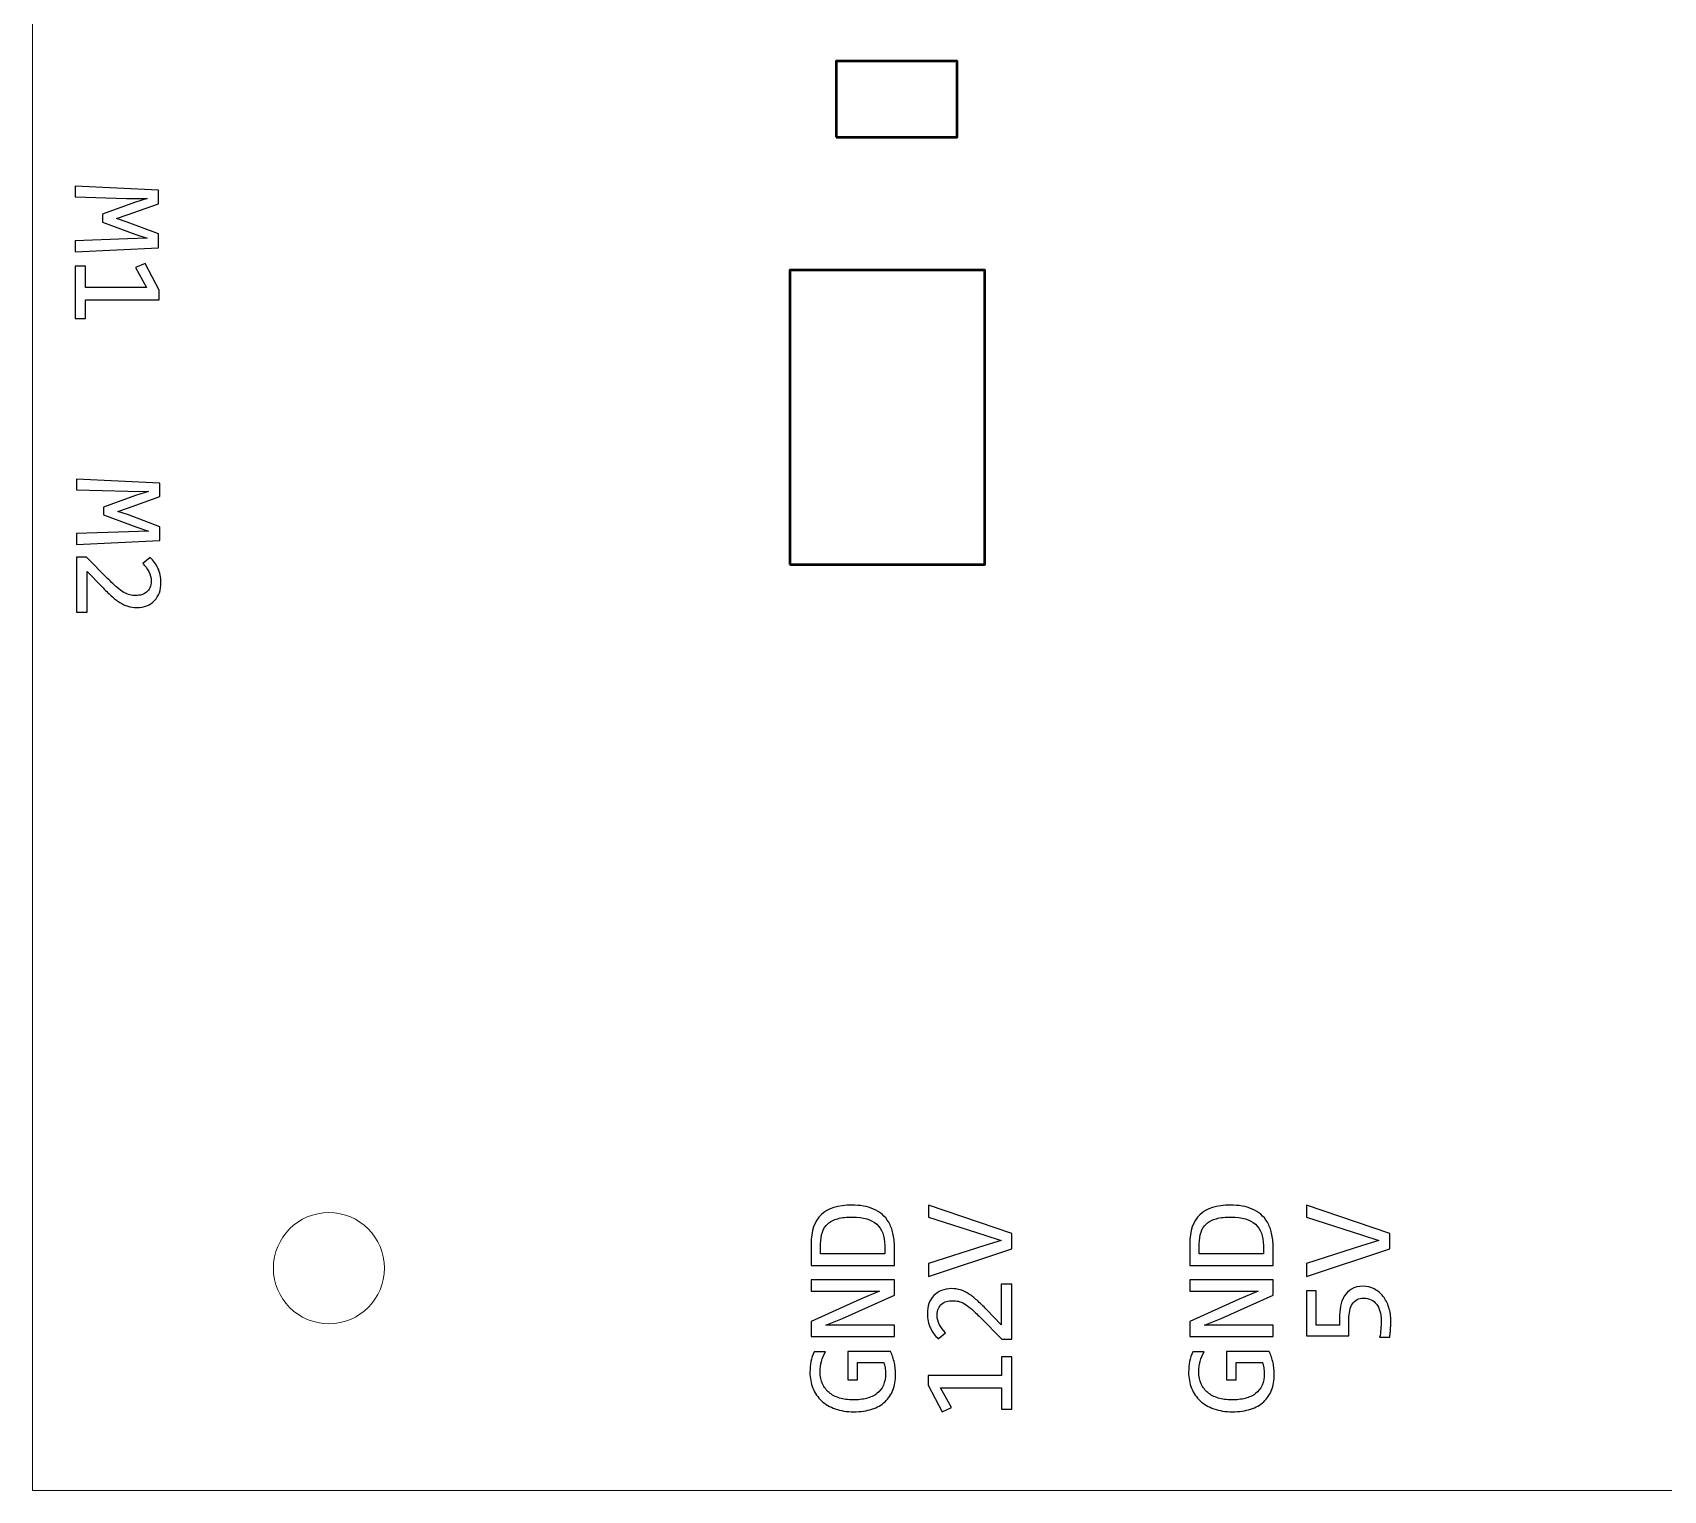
# Model space of a CAD drawing. Header units: millimetres. Extents: x -183.4 to -95.3, y 23.3 to 100.3.
# Drawn here: x -183.41 to -139.37, y 23.3 to 62.66 of the extents above; entities that cross this region are included whole.
import ezdxf

# ---------------------------------------------------------------- set-up
doc = ezdxf.new("R2010")
doc.units = ezdxf.units.MM
doc.header["$MEASUREMENT"] = 0
doc.layers.add('layer 1', color=7, linetype='Continuous')

msp = doc.modelspace()

# ---------------------------------------------------------------- linework, layer by layer
at = {"layer": 'layer 1', "color": 177, "lineweight": 9}
msp.add_lwpolyline([(-183.408, 23.2984), (-95.339, 23.2984), (-95.339, 100.2984), (-183.408, 100.2984), (-183.408, 23.2984)], close=True, dxfattribs=at)
at = {"layer": 'layer 1', "color": 250, "lineweight": 50}
for points in [[(-161.7138, 59.8334), (-158.4404, 59.8334), (-158.4404, 61.8892), (-161.7138, 61.8892), (-161.7138, 59.8334)], [(-162.9656, 48.2984), (-157.6922, 48.2984), (-157.6922, 56.2424), (-162.9656, 56.2424), (-162.9656, 48.2984)]]:
    msp.add_lwpolyline(points, close=True, dxfattribs=at)
at = {"layer": 'layer 1', "color": 250}
for points, knots in [([(-182.2557, 56.7418), (-182.2557, 56.7418), (-182.2557, 57.0417), (-182.2557, 57.0417), (-182.2557, 57.0417), (-182.2557, 57.0417), (-180.8487, 57.0875), (-180.8487, 57.0875), (-180.8487, 57.0875), (-180.8487, 57.0875), (-180.3131, 57.1069), (-180.3131, 57.1069), (-180.3131, 57.1069), (-180.3131, 57.1069), (-180.6253, 57.2116), (-180.6253, 57.2116), (-180.6253, 57.2116), (-180.6253, 57.2116), (-181.5219, 57.5432), (-181.5219, 57.5432), (-181.5219, 57.5432), (-181.5219, 57.5432), (-181.5219, 57.7549), (-181.5219, 57.7549), (-181.5219, 57.7549), (-181.5219, 57.7549), (-180.6594, 58.0712), (-180.6594, 58.0712), (-180.6594, 58.0712), (-180.6594, 58.0712), (-180.3131, 58.1758), (-180.3131, 58.1758), (-180.3131, 58.1758), (-180.3131, 58.1758), (-180.8728, 58.1829), (-180.8728, 58.1829), (-180.8728, 58.1829), (-180.8728, 58.1829), (-182.2557, 58.2235), (-182.2557, 58.2235), (-182.2557, 58.2235), (-182.2557, 58.2235), (-182.2557, 58.5127), (-182.2557, 58.5127), (-182.2557, 58.5127), (-182.2557, 58.5127), (-180.005, 58.4016), (-180.005, 58.4016), (-180.005, 58.4016), (-180.005, 58.4016), (-180.005, 58.0383), (-180.005, 58.0383), (-180.005, 58.0383), (-180.005, 58.0383), (-180.854, 57.7355), (-180.854, 57.7355), (-180.854, 57.7355), (-180.854, 57.7355), (-181.1404, 57.6379), (-181.1404, 57.6379), (-181.1404, 57.6379), (-181.1404, 57.6379), (-180.854, 57.5432), (-180.854, 57.5432), (-180.854, 57.5432), (-180.854, 57.5432), (-180.005, 57.2257), (-180.005, 57.2257), (-180.005, 57.2257), (-180.005, 57.2257), (-180.005, 56.8518), (-180.005, 56.8518), (-180.005, 56.8518), (-180.005, 56.8518), (-182.2557, 56.7418), (-182.2557, 56.7418)], [0, 0, 0, 0, 0.05, 0.05, 0.05, 0.05, 0.1, 0.1, 0.1, 0.1, 0.15, 0.15, 0.15, 0.15, 0.2, 0.2, 0.2, 0.2, 0.25, 0.25, 0.25, 0.25, 0.3, 0.3, 0.3, 0.3, 0.35, 0.35, 0.35, 0.35, 0.4, 0.4, 0.4, 0.4, 0.45, 0.45, 0.45, 0.45, 0.5, 0.5, 0.5, 0.5, 0.55, 0.55, 0.55, 0.55, 0.6, 0.6, 0.6, 0.6, 0.65, 0.65, 0.65, 0.65, 0.7, 0.7, 0.7, 0.7, 0.75, 0.75, 0.75, 0.75, 0.8, 0.8, 0.8, 0.8, 0.85, 0.85, 0.85, 0.85, 0.9, 0.9, 0.9, 0.9, 1, 1, 1, 1]), ([(-182.2557, 54.9398), (-182.2557, 54.9398), (-182.2557, 56.3544), (-182.2557, 56.3544), (-182.2557, 56.3544), (-182.2557, 56.3544), (-181.977, 56.3544), (-181.977, 56.3544), (-181.977, 56.3544), (-181.977, 56.3544), (-181.977, 55.7759), (-181.977, 55.7759), (-181.977, 55.7759), (-181.977, 55.7759), (-180.3331, 55.7759), (-180.3331, 55.7759), (-180.3331, 55.7759), (-180.3331, 55.7759), (-180.6259, 56.315), (-180.6259, 56.315), (-180.6259, 56.315), (-180.6259, 56.315), (-180.3719, 56.425), (-180.3719, 56.425), (-180.3719, 56.425), (-180.3719, 56.425), (-179.9944, 55.7088), (-179.9944, 55.7088), (-179.9944, 55.7088), (-179.9944, 55.7088), (-179.9944, 55.4443), (-179.9944, 55.4443), (-179.9944, 55.4443), (-179.9944, 55.4443), (-181.977, 55.4443), (-181.977, 55.4443), (-181.977, 55.4443), (-181.977, 55.4443), (-181.977, 54.9398), (-181.977, 54.9398), (-181.977, 54.9398), (-181.977, 54.9398), (-182.2557, 54.9398), (-182.2557, 54.9398)], [0, 0, 0, 0, 0.0833333, 0.0833333, 0.0833333, 0.0833333, 0.1666667, 0.1666667, 0.1666667, 0.1666667, 0.25, 0.25, 0.25, 0.25, 0.3333333, 0.3333333, 0.3333333, 0.3333333, 0.4166667, 0.4166667, 0.4166667, 0.4166667, 0.5, 0.5, 0.5, 0.5, 0.5833333, 0.5833333, 0.5833333, 0.5833333, 0.6666667, 0.6666667, 0.6666667, 0.6666667, 0.75, 0.75, 0.75, 0.75, 0.8333333, 0.8333333, 0.8333333, 0.8333333, 1, 1, 1, 1]), ([(-182.224, 48.8349), (-182.224, 48.8349), (-182.224, 49.1348), (-182.224, 49.1348), (-182.224, 49.1348), (-182.224, 49.1348), (-180.817, 49.1806), (-180.817, 49.1806), (-180.817, 49.1806), (-180.817, 49.1806), (-180.2814, 49.2), (-180.2814, 49.2), (-180.2814, 49.2), (-180.2814, 49.2), (-180.5936, 49.3047), (-180.5936, 49.3047), (-180.5936, 49.3047), (-180.5936, 49.3047), (-181.4902, 49.6363), (-181.4902, 49.6363), (-181.4902, 49.6363), (-181.4902, 49.6363), (-181.4902, 49.848), (-181.4902, 49.848), (-181.4902, 49.848), (-181.4902, 49.848), (-180.6277, 50.1643), (-180.6277, 50.1643), (-180.6277, 50.1643), (-180.6277, 50.1643), (-180.2814, 50.2689), (-180.2814, 50.2689), (-180.2814, 50.2689), (-180.2814, 50.2689), (-180.8411, 50.276), (-180.8411, 50.276), (-180.8411, 50.276), (-180.8411, 50.276), (-182.224, 50.3166), (-182.224, 50.3166), (-182.224, 50.3166), (-182.224, 50.3166), (-182.224, 50.6058), (-182.224, 50.6058), (-182.224, 50.6058), (-182.224, 50.6058), (-179.9733, 50.4947), (-179.9733, 50.4947), (-179.9733, 50.4947), (-179.9733, 50.4947), (-179.9733, 50.1314), (-179.9733, 50.1314), (-179.9733, 50.1314), (-179.9733, 50.1314), (-180.8223, 49.8286), (-180.8223, 49.8286), (-180.8223, 49.8286), (-180.8223, 49.8286), (-181.1087, 49.731), (-181.1087, 49.731), (-181.1087, 49.731), (-181.1087, 49.731), (-180.8223, 49.6363), (-180.8223, 49.6363), (-180.8223, 49.6363), (-180.8223, 49.6363), (-179.9733, 49.3188), (-179.9733, 49.3188), (-179.9733, 49.3188), (-179.9733, 49.3188), (-179.9733, 48.9449), (-179.9733, 48.9449), (-179.9733, 48.9449), (-179.9733, 48.9449), (-182.224, 48.8349), (-182.224, 48.8349)], [0, 0, 0, 0, 0.05, 0.05, 0.05, 0.05, 0.1, 0.1, 0.1, 0.1, 0.15, 0.15, 0.15, 0.15, 0.2, 0.2, 0.2, 0.2, 0.25, 0.25, 0.25, 0.25, 0.3, 0.3, 0.3, 0.3, 0.35, 0.35, 0.35, 0.35, 0.4, 0.4, 0.4, 0.4, 0.45, 0.45, 0.45, 0.45, 0.5, 0.5, 0.5, 0.5, 0.55, 0.55, 0.55, 0.55, 0.6, 0.6, 0.6, 0.6, 0.65, 0.65, 0.65, 0.65, 0.7, 0.7, 0.7, 0.7, 0.75, 0.75, 0.75, 0.75, 0.8, 0.8, 0.8, 0.8, 0.85, 0.85, 0.85, 0.85, 0.9, 0.9, 0.9, 0.9, 1, 1, 1, 1]), ([(-182.224, 47.0153), (-182.224, 47.0153), (-182.224, 48.4969), (-182.224, 48.4969), (-182.224, 48.4969), (-182.224, 48.4969), (-181.9553, 48.4969), (-181.9553, 48.4969), (-181.9553, 48.4969), (-181.9553, 48.4969), (-181.3768, 47.9154), (-181.3768, 47.9154), (-181.3768, 47.9154), (-181.2821, 47.8202), (-181.201, 47.7432), (-181.1322, 47.6832), (-181.1322, 47.6832), (-181.0628, 47.6238), (-180.9999, 47.5774), (-180.9434, 47.5438), (-180.9434, 47.5438), (-180.8864, 47.5109), (-180.8329, 47.4886), (-180.7823, 47.4768), (-180.7823, 47.4768), (-180.7318, 47.4656), (-180.6771, 47.4598), (-180.6183, 47.4598), (-180.6183, 47.4598), (-180.563, 47.4598), (-180.5107, 47.4674), (-180.4607, 47.4821), (-180.4607, 47.4821), (-180.4108, 47.4974), (-180.3667, 47.5203), (-180.3284, 47.5509), (-180.3284, 47.5509), (-180.2908, 47.5821), (-180.2608, 47.622), (-180.2391, 47.6714), (-180.2391, 47.6714), (-180.2173, 47.7208), (-180.2062, 47.7802), (-180.2062, 47.849), (-180.2062, 47.849), (-180.2062, 47.9442), (-180.2273, 48.0312), (-180.2702, 48.1094), (-180.2702, 48.1094), (-180.3126, 48.1871), (-180.3678, 48.2588), (-180.4355, 48.3246), (-180.4355, 48.3246), (-180.4355, 48.3246), (-180.2373, 48.4899), (-180.2373, 48.4899), (-180.2373, 48.4899), (-180.1479, 48.4046), (-180.0762, 48.307), (-180.0227, 48.1959), (-180.0227, 48.1959), (-179.9686, 48.0853), (-179.9416, 47.956), (-179.9416, 47.809), (-179.9416, 47.809), (-179.9416, 47.7091), (-179.9563, 47.6179), (-179.9863, 47.5362), (-179.9863, 47.5362), (-180.0162, 47.4539), (-180.0592, 47.3827), (-180.1156, 47.3228), (-180.1156, 47.3228), (-180.1721, 47.2634), (-180.2408, 47.2169), (-180.3226, 47.1846), (-180.3226, 47.1846), (-180.4037, 47.1517), (-180.4954, 47.1352), (-180.5977, 47.1352), (-180.5977, 47.1352), (-180.6842, 47.1352), (-180.7641, 47.147), (-180.8376, 47.1699), (-180.8376, 47.1699), (-180.9111, 47.1928), (-180.984, 47.2275), (-181.0569, 47.274), (-181.0569, 47.274), (-181.1298, 47.3204), (-181.2057, 47.3792), (-181.2839, 47.4498), (-181.2839, 47.4498), (-181.3615, 47.5203), (-181.4473, 47.6038), (-181.5402, 47.7002), (-181.5402, 47.7002), (-181.5402, 47.7002), (-181.9383, 48.1089), (-181.9383, 48.1089), (-181.9383, 48.1089), (-181.9383, 48.1089), (-181.9383, 47.0153), (-181.9383, 47.0153), (-181.9383, 47.0153), (-181.9383, 47.0153), (-182.224, 47.0153), (-182.224, 47.0153)], [0, 0, 0, 0, 0.0357143, 0.0357143, 0.0357143, 0.0357143, 0.0714286, 0.0714286, 0.0714286, 0.0714286, 0.1071429, 0.1071429, 0.1071429, 0.1071429, 0.1428571, 0.1428571, 0.1428571, 0.1428571, 0.1785714, 0.1785714, 0.1785714, 0.1785714, 0.2142857, 0.2142857, 0.2142857, 0.2142857, 0.25, 0.25, 0.25, 0.25, 0.2857143, 0.2857143, 0.2857143, 0.2857143, 0.3214286, 0.3214286, 0.3214286, 0.3214286, 0.3571429, 0.3571429, 0.3571429, 0.3571429, 0.3928571, 0.3928571, 0.3928571, 0.3928571, 0.4285714, 0.4285714, 0.4285714, 0.4285714, 0.4642857, 0.4642857, 0.4642857, 0.4642857, 0.5, 0.5, 0.5, 0.5, 0.5357143, 0.5357143, 0.5357143, 0.5357143, 0.5714286, 0.5714286, 0.5714286, 0.5714286, 0.6071429, 0.6071429, 0.6071429, 0.6071429, 0.6428571, 0.6428571, 0.6428571, 0.6428571, 0.6785714, 0.6785714, 0.6785714, 0.6785714, 0.7142857, 0.7142857, 0.7142857, 0.7142857, 0.75, 0.75, 0.75, 0.75, 0.7857143, 0.7857143, 0.7857143, 0.7857143, 0.8214286, 0.8214286, 0.8214286, 0.8214286, 0.8571429, 0.8571429, 0.8571429, 0.8571429, 0.8928571, 0.8928571, 0.8928571, 0.8928571, 0.9285714, 0.9285714, 0.9285714, 0.9285714, 1, 1, 1, 1]), ([(-161.2859, 31.0005), (-161.1783, 31.0005), (-161.0749, 30.9923), (-160.9761, 30.9758), (-160.9761, 30.9758), (-160.8773, 30.9588), (-160.7856, 30.9323), (-160.7009, 30.8953), (-160.7009, 30.8953), (-160.6157, 30.8588), (-160.5386, 30.8112), (-160.4693, 30.7524), (-160.4693, 30.7524), (-160.3999, 30.6936), (-160.3405, 30.6219), (-160.2911, 30.5372), (-160.2911, 30.5372), (-160.2417, 30.452), (-160.2035, 30.3532), (-160.1765, 30.2409), (-160.1765, 30.2409), (-160.1494, 30.128), (-160.1359, 30.0004), (-160.1359, 29.8564), (-160.1359, 29.8564), (-160.1359, 29.8564), (-160.1359, 29.3743), (-160.1359, 29.3743), (-160.1359, 29.3743), (-160.1359, 29.3743), (-162.3866, 29.3743), (-162.3866, 29.3743), (-162.3866, 29.3743), (-162.3866, 29.3743), (-162.3866, 29.9546), (-162.3866, 29.9546), (-162.3866, 29.9546), (-162.3866, 30.3062), (-162.296, 30.5684), (-162.1155, 30.7413), (-162.1155, 30.7413), (-161.9344, 30.9141), (-161.6581, 31.0005), (-161.2859, 31.0005)], [0, 0, 0, 0, 0.0833333, 0.0833333, 0.0833333, 0.0833333, 0.1666667, 0.1666667, 0.1666667, 0.1666667, 0.25, 0.25, 0.25, 0.25, 0.3333333, 0.3333333, 0.3333333, 0.3333333, 0.4166667, 0.4166667, 0.4166667, 0.4166667, 0.5, 0.5, 0.5, 0.5, 0.5833333, 0.5833333, 0.5833333, 0.5833333, 0.6666667, 0.6666667, 0.6666667, 0.6666667, 0.75, 0.75, 0.75, 0.75, 0.8333333, 0.8333333, 0.8333333, 0.8333333, 1, 1, 1, 1]), ([(-159.2167, 31.0005), (-159.2167, 31.0005), (-156.966, 30.2356), (-156.966, 30.2356), (-156.966, 30.2356), (-156.966, 30.2356), (-156.966, 29.8223), (-156.966, 29.8223), (-156.966, 29.8223), (-156.966, 29.8223), (-159.2167, 29.0744), (-159.2167, 29.0744), (-159.2167, 29.0744), (-159.2167, 29.0744), (-159.2167, 29.4207), (-159.2167, 29.4207), (-159.2167, 29.4207), (-159.2167, 29.4207), (-157.6998, 29.9069), (-157.6998, 29.9069), (-157.6998, 29.9069), (-157.6998, 29.9069), (-157.2553, 30.0445), (-157.2553, 30.0445), (-157.2553, 30.0445), (-157.2553, 30.0445), (-157.6998, 30.1856), (-157.6998, 30.1856), (-157.6998, 30.1856), (-157.6998, 30.1856), (-159.2167, 30.673), (-159.2167, 30.673), (-159.2167, 30.673), (-159.2167, 30.673), (-159.2167, 31.0005), (-159.2167, 31.0005)], [0, 0, 0, 0, 0.1, 0.1, 0.1, 0.1, 0.2, 0.2, 0.2, 0.2, 0.3, 0.3, 0.3, 0.3, 0.4, 0.4, 0.4, 0.4, 0.5, 0.5, 0.5, 0.5, 0.6, 0.6, 0.6, 0.6, 0.7, 0.7, 0.7, 0.7, 0.8, 0.8, 0.8, 0.8, 1, 1, 1, 1]), ([(-151.0609, 31.0005), (-150.9533, 31.0005), (-150.8499, 30.9923), (-150.7511, 30.9758), (-150.7511, 30.9758), (-150.6523, 30.9588), (-150.5606, 30.9323), (-150.4759, 30.8953), (-150.4759, 30.8953), (-150.3907, 30.8588), (-150.3136, 30.8112), (-150.2443, 30.7524), (-150.2443, 30.7524), (-150.1749, 30.6936), (-150.1155, 30.6219), (-150.0661, 30.5372), (-150.0661, 30.5372), (-150.0167, 30.452), (-149.9785, 30.3532), (-149.9515, 30.2409), (-149.9515, 30.2409), (-149.9244, 30.128), (-149.9109, 30.0004), (-149.9109, 29.8564), (-149.9109, 29.8564), (-149.9109, 29.8564), (-149.9109, 29.3743), (-149.9109, 29.3743), (-149.9109, 29.3743), (-149.9109, 29.3743), (-152.1616, 29.3743), (-152.1616, 29.3743), (-152.1616, 29.3743), (-152.1616, 29.3743), (-152.1616, 29.9546), (-152.1616, 29.9546), (-152.1616, 29.9546), (-152.1616, 30.3062), (-152.071, 30.5684), (-151.8905, 30.7413), (-151.8905, 30.7413), (-151.7094, 30.9141), (-151.4331, 31.0005), (-151.0609, 31.0005)], [0, 0, 0, 0, 0.0833333, 0.0833333, 0.0833333, 0.0833333, 0.1666667, 0.1666667, 0.1666667, 0.1666667, 0.25, 0.25, 0.25, 0.25, 0.3333333, 0.3333333, 0.3333333, 0.3333333, 0.4166667, 0.4166667, 0.4166667, 0.4166667, 0.5, 0.5, 0.5, 0.5, 0.5833333, 0.5833333, 0.5833333, 0.5833333, 0.6666667, 0.6666667, 0.6666667, 0.6666667, 0.75, 0.75, 0.75, 0.75, 0.8333333, 0.8333333, 0.8333333, 0.8333333, 1, 1, 1, 1]), ([(-149.0144, 31.0005), (-149.0144, 31.0005), (-146.7637, 30.2356), (-146.7637, 30.2356), (-146.7637, 30.2356), (-146.7637, 30.2356), (-146.7637, 29.8223), (-146.7637, 29.8223), (-146.7637, 29.8223), (-146.7637, 29.8223), (-149.0144, 29.0744), (-149.0144, 29.0744), (-149.0144, 29.0744), (-149.0144, 29.0744), (-149.0144, 29.4207), (-149.0144, 29.4207), (-149.0144, 29.4207), (-149.0144, 29.4207), (-147.4975, 29.9069), (-147.4975, 29.9069), (-147.4975, 29.9069), (-147.4975, 29.9069), (-147.053, 30.0445), (-147.053, 30.0445), (-147.053, 30.0445), (-147.053, 30.0445), (-147.4975, 30.1856), (-147.4975, 30.1856), (-147.4975, 30.1856), (-147.4975, 30.1856), (-149.0144, 30.673), (-149.0144, 30.673), (-149.0144, 30.673), (-149.0144, 30.673), (-149.0144, 31.0005), (-149.0144, 31.0005)], [0, 0, 0, 0, 0.1, 0.1, 0.1, 0.1, 0.2, 0.2, 0.2, 0.2, 0.3, 0.3, 0.3, 0.3, 0.4, 0.4, 0.4, 0.4, 0.5, 0.5, 0.5, 0.5, 0.6, 0.6, 0.6, 0.6, 0.7, 0.7, 0.7, 0.7, 0.8, 0.8, 0.8, 0.8, 1, 1, 1, 1]), ([(-161.2642, 30.6795), (-161.4235, 30.6795), (-161.5587, 30.6648), (-161.6687, 30.6348), (-161.6687, 30.6348), (-161.7792, 30.6048), (-161.868, 30.5596), (-161.9362, 30.4984), (-161.9362, 30.4984), (-162.0038, 30.4373), (-162.0532, 30.3608), (-162.0832, 30.2691), (-162.0832, 30.2691), (-162.1138, 30.1774), (-162.1291, 30.0692), (-162.1291, 29.9452), (-162.1291, 29.9452), (-162.1291, 29.9452), (-162.1291, 29.6812), (-162.1291, 29.6812), (-162.1291, 29.6812), (-162.1291, 29.6812), (-160.4005, 29.6812), (-160.4005, 29.6812), (-160.4005, 29.6812), (-160.4005, 29.6812), (-160.4005, 29.9105), (-160.4005, 29.9105), (-160.4005, 29.9105), (-160.4005, 30.4232), (-160.6886, 30.6795), (-161.2642, 30.6795)], [0, 0, 0, 0, 0.1111111, 0.1111111, 0.1111111, 0.1111111, 0.2222222, 0.2222222, 0.2222222, 0.2222222, 0.3333333, 0.3333333, 0.3333333, 0.3333333, 0.4444444, 0.4444444, 0.4444444, 0.4444444, 0.5555556, 0.5555556, 0.5555556, 0.5555556, 0.6666667, 0.6666667, 0.6666667, 0.6666667, 0.7777778, 0.7777778, 0.7777778, 0.7777778, 1, 1, 1, 1]), ([(-151.0392, 30.6795), (-151.1985, 30.6795), (-151.3337, 30.6648), (-151.4437, 30.6348), (-151.4437, 30.6348), (-151.5542, 30.6048), (-151.643, 30.5596), (-151.7112, 30.4984), (-151.7112, 30.4984), (-151.7788, 30.4373), (-151.8282, 30.3608), (-151.8582, 30.2691), (-151.8582, 30.2691), (-151.8888, 30.1774), (-151.9041, 30.0692), (-151.9041, 29.9452), (-151.9041, 29.9452), (-151.9041, 29.9452), (-151.9041, 29.6812), (-151.9041, 29.6812), (-151.9041, 29.6812), (-151.9041, 29.6812), (-150.1755, 29.6812), (-150.1755, 29.6812), (-150.1755, 29.6812), (-150.1755, 29.6812), (-150.1755, 29.9105), (-150.1755, 29.9105), (-150.1755, 29.9105), (-150.1755, 30.4232), (-150.4636, 30.6795), (-151.0392, 30.6795)], [0, 0, 0, 0, 0.1111111, 0.1111111, 0.1111111, 0.1111111, 0.2222222, 0.2222222, 0.2222222, 0.2222222, 0.3333333, 0.3333333, 0.3333333, 0.3333333, 0.4444444, 0.4444444, 0.4444444, 0.4444444, 0.5555556, 0.5555556, 0.5555556, 0.5555556, 0.6666667, 0.6666667, 0.6666667, 0.6666667, 0.7777778, 0.7777778, 0.7777778, 0.7777778, 1, 1, 1, 1]), ([(-160.1359, 28.9833), (-160.1359, 28.9833), (-160.1359, 28.5676), (-160.1359, 28.5676), (-160.1359, 28.5676), (-160.1359, 28.5676), (-161.5399, 27.9403), (-161.5399, 27.9403), (-161.5399, 27.9403), (-161.5399, 27.9403), (-161.9915, 27.7592), (-161.9915, 27.7592), (-161.9915, 27.7592), (-161.9915, 27.7592), (-160.8561, 27.7592), (-160.8561, 27.7592), (-160.8561, 27.7592), (-160.8561, 27.7592), (-160.1359, 27.7592), (-160.1359, 27.7592), (-160.1359, 27.7592), (-160.1359, 27.7592), (-160.1359, 27.4523), (-160.1359, 27.4523), (-160.1359, 27.4523), (-160.1359, 27.4523), (-162.3866, 27.4523), (-162.3866, 27.4523), (-162.3866, 27.4523), (-162.3866, 27.4523), (-162.3866, 27.8627), (-162.3866, 27.8627), (-162.3866, 27.8627), (-162.3866, 27.8627), (-161.0566, 28.4606), (-161.0566, 28.4606), (-161.0566, 28.4606), (-161.0566, 28.4606), (-160.5416, 28.6764), (-160.5416, 28.6764), (-160.5416, 28.6764), (-160.5416, 28.6764), (-161.7475, 28.6764), (-161.7475, 28.6764), (-161.7475, 28.6764), (-161.7475, 28.6764), (-162.3866, 28.6764), (-162.3866, 28.6764), (-162.3866, 28.6764), (-162.3866, 28.6764), (-162.3866, 28.9833), (-162.3866, 28.9833), (-162.3866, 28.9833), (-162.3866, 28.9833), (-160.1359, 28.9833), (-160.1359, 28.9833)], [0, 0, 0, 0, 0.0666667, 0.0666667, 0.0666667, 0.0666667, 0.1333333, 0.1333333, 0.1333333, 0.1333333, 0.2, 0.2, 0.2, 0.2, 0.2666667, 0.2666667, 0.2666667, 0.2666667, 0.3333333, 0.3333333, 0.3333333, 0.3333333, 0.4, 0.4, 0.4, 0.4, 0.4666667, 0.4666667, 0.4666667, 0.4666667, 0.5333333, 0.5333333, 0.5333333, 0.5333333, 0.6, 0.6, 0.6, 0.6, 0.6666667, 0.6666667, 0.6666667, 0.6666667, 0.7333333, 0.7333333, 0.7333333, 0.7333333, 0.8, 0.8, 0.8, 0.8, 0.8666667, 0.8666667, 0.8666667, 0.8666667, 1, 1, 1, 1]), ([(-156.966, 28.8651), (-156.966, 28.8651), (-156.966, 27.3835), (-156.966, 27.3835), (-156.966, 27.3835), (-156.966, 27.3835), (-157.2347, 27.3835), (-157.2347, 27.3835), (-157.2347, 27.3835), (-157.2347, 27.3835), (-157.8132, 27.965), (-157.8132, 27.965), (-157.8132, 27.965), (-157.9079, 28.0602), (-157.989, 28.1372), (-158.0578, 28.1972), (-158.0578, 28.1972), (-158.1272, 28.2566), (-158.1901, 28.303), (-158.2466, 28.3366), (-158.2466, 28.3366), (-158.3036, 28.3695), (-158.3571, 28.3918), (-158.4077, 28.4036), (-158.4077, 28.4036), (-158.4582, 28.4148), (-158.5129, 28.4206), (-158.5717, 28.4206), (-158.5717, 28.4206), (-158.627, 28.4206), (-158.6793, 28.413), (-158.7293, 28.3983), (-158.7293, 28.3983), (-158.7792, 28.383), (-158.8233, 28.3601), (-158.8616, 28.3295), (-158.8616, 28.3295), (-158.8992, 28.2983), (-158.9292, 28.2584), (-158.9509, 28.209), (-158.9509, 28.209), (-158.9727, 28.1596), (-158.9838, 28.1002), (-158.9838, 28.0314), (-158.9838, 28.0314), (-158.9838, 27.9362), (-158.9627, 27.8492), (-158.9198, 27.771), (-158.9198, 27.771), (-158.8774, 27.6933), (-158.8222, 27.6216), (-158.7545, 27.5558), (-158.7545, 27.5558), (-158.7545, 27.5558), (-158.9527, 27.3905), (-158.9527, 27.3905), (-158.9527, 27.3905), (-159.0421, 27.4758), (-159.1138, 27.5734), (-159.1673, 27.6845), (-159.1673, 27.6845), (-159.2214, 27.7951), (-159.2484, 27.9244), (-159.2484, 28.0714), (-159.2484, 28.0714), (-159.2484, 28.1713), (-159.2337, 28.2625), (-159.2037, 28.3442), (-159.2037, 28.3442), (-159.1738, 28.4265), (-159.1308, 28.4977), (-159.0744, 28.5576), (-159.0744, 28.5576), (-159.0179, 28.617), (-158.9492, 28.6635), (-158.8674, 28.6958), (-158.8674, 28.6958), (-158.7863, 28.7287), (-158.6946, 28.7452), (-158.5923, 28.7452), (-158.5923, 28.7452), (-158.5058, 28.7452), (-158.4259, 28.7334), (-158.3524, 28.7105), (-158.3524, 28.7105), (-158.2789, 28.6876), (-158.206, 28.6529), (-158.1331, 28.6064), (-158.1331, 28.6064), (-158.0602, 28.56), (-157.9843, 28.5012), (-157.9061, 28.4306), (-157.9061, 28.4306), (-157.8285, 28.3601), (-157.7427, 28.2766), (-157.6498, 28.1802), (-157.6498, 28.1802), (-157.6498, 28.1802), (-157.2517, 27.7715), (-157.2517, 27.7715), (-157.2517, 27.7715), (-157.2517, 27.7715), (-157.2517, 28.8651), (-157.2517, 28.8651), (-157.2517, 28.8651), (-157.2517, 28.8651), (-156.966, 28.8651), (-156.966, 28.8651)], [0, 0, 0, 0, 0.0357143, 0.0357143, 0.0357143, 0.0357143, 0.0714286, 0.0714286, 0.0714286, 0.0714286, 0.1071429, 0.1071429, 0.1071429, 0.1071429, 0.1428571, 0.1428571, 0.1428571, 0.1428571, 0.1785714, 0.1785714, 0.1785714, 0.1785714, 0.2142857, 0.2142857, 0.2142857, 0.2142857, 0.25, 0.25, 0.25, 0.25, 0.2857143, 0.2857143, 0.2857143, 0.2857143, 0.3214286, 0.3214286, 0.3214286, 0.3214286, 0.3571429, 0.3571429, 0.3571429, 0.3571429, 0.3928571, 0.3928571, 0.3928571, 0.3928571, 0.4285714, 0.4285714, 0.4285714, 0.4285714, 0.4642857, 0.4642857, 0.4642857, 0.4642857, 0.5, 0.5, 0.5, 0.5, 0.5357143, 0.5357143, 0.5357143, 0.5357143, 0.5714286, 0.5714286, 0.5714286, 0.5714286, 0.6071429, 0.6071429, 0.6071429, 0.6071429, 0.6428571, 0.6428571, 0.6428571, 0.6428571, 0.6785714, 0.6785714, 0.6785714, 0.6785714, 0.7142857, 0.7142857, 0.7142857, 0.7142857, 0.75, 0.75, 0.75, 0.75, 0.7857143, 0.7857143, 0.7857143, 0.7857143, 0.8214286, 0.8214286, 0.8214286, 0.8214286, 0.8571429, 0.8571429, 0.8571429, 0.8571429, 0.8928571, 0.8928571, 0.8928571, 0.8928571, 0.9285714, 0.9285714, 0.9285714, 0.9285714, 1, 1, 1, 1]), ([(-149.9109, 28.9833), (-149.9109, 28.9833), (-149.9109, 28.5676), (-149.9109, 28.5676), (-149.9109, 28.5676), (-149.9109, 28.5676), (-151.3149, 27.9403), (-151.3149, 27.9403), (-151.3149, 27.9403), (-151.3149, 27.9403), (-151.7665, 27.7592), (-151.7665, 27.7592), (-151.7665, 27.7592), (-151.7665, 27.7592), (-150.6311, 27.7592), (-150.6311, 27.7592), (-150.6311, 27.7592), (-150.6311, 27.7592), (-149.9109, 27.7592), (-149.9109, 27.7592), (-149.9109, 27.7592), (-149.9109, 27.7592), (-149.9109, 27.4523), (-149.9109, 27.4523), (-149.9109, 27.4523), (-149.9109, 27.4523), (-152.1616, 27.4523), (-152.1616, 27.4523), (-152.1616, 27.4523), (-152.1616, 27.4523), (-152.1616, 27.8627), (-152.1616, 27.8627), (-152.1616, 27.8627), (-152.1616, 27.8627), (-150.8316, 28.4606), (-150.8316, 28.4606), (-150.8316, 28.4606), (-150.8316, 28.4606), (-150.3166, 28.6764), (-150.3166, 28.6764), (-150.3166, 28.6764), (-150.3166, 28.6764), (-151.5225, 28.6764), (-151.5225, 28.6764), (-151.5225, 28.6764), (-151.5225, 28.6764), (-152.1616, 28.6764), (-152.1616, 28.6764), (-152.1616, 28.6764), (-152.1616, 28.6764), (-152.1616, 28.9833), (-152.1616, 28.9833), (-152.1616, 28.9833), (-152.1616, 28.9833), (-149.9109, 28.9833), (-149.9109, 28.9833)], [0, 0, 0, 0, 0.0666667, 0.0666667, 0.0666667, 0.0666667, 0.1333333, 0.1333333, 0.1333333, 0.1333333, 0.2, 0.2, 0.2, 0.2, 0.2666667, 0.2666667, 0.2666667, 0.2666667, 0.3333333, 0.3333333, 0.3333333, 0.3333333, 0.4, 0.4, 0.4, 0.4, 0.4666667, 0.4666667, 0.4666667, 0.4666667, 0.5333333, 0.5333333, 0.5333333, 0.5333333, 0.6, 0.6, 0.6, 0.6, 0.6666667, 0.6666667, 0.6666667, 0.6666667, 0.7333333, 0.7333333, 0.7333333, 0.7333333, 0.8, 0.8, 0.8, 0.8, 0.8666667, 0.8666667, 0.8666667, 0.8666667, 1, 1, 1, 1]), ([(-147.4839, 28.8087), (-147.3722, 28.8087), (-147.2705, 28.7846), (-147.1788, 28.7364), (-147.1788, 28.7364), (-147.0865, 28.6882), (-147.0077, 28.6217), (-146.9413, 28.5376), (-146.9413, 28.5376), (-146.8754, 28.453), (-146.8237, 28.3536), (-146.7872, 28.239), (-146.7872, 28.239), (-146.7502, 28.1237), (-146.732, 28.0003), (-146.732, 27.8668), (-146.732, 27.8668), (-146.732, 27.8333), (-146.7331, 27.7974), (-146.7349, 27.7592), (-146.7349, 27.7592), (-146.7367, 27.721), (-146.739, 27.6828), (-146.7419, 27.6445), (-146.7419, 27.6445), (-146.7449, 27.6069), (-146.7478, 27.5699), (-146.7514, 27.5334), (-146.7514, 27.5334), (-146.7549, 27.4976), (-146.759, 27.4652), (-146.7637, 27.4364), (-146.7637, 27.4364), (-146.7637, 27.4364), (-147.0353, 27.4364), (-147.0353, 27.4364), (-147.0353, 27.4364), (-147.0206, 27.4987), (-147.0101, 27.5693), (-147.003, 27.6492), (-147.003, 27.6492), (-146.9965, 27.7292), (-146.993, 27.8098), (-146.993, 27.8915), (-146.993, 27.8915), (-146.993, 27.9832), (-147.0042, 28.0661), (-147.0259, 28.1396), (-147.0259, 28.1396), (-147.0477, 28.2131), (-147.0788, 28.2754), (-147.1194, 28.3272), (-147.1194, 28.3272), (-147.1606, 28.3789), (-147.21, 28.4189), (-147.2676, 28.4465), (-147.2676, 28.4465), (-147.3258, 28.4741), (-147.391, 28.4877), (-147.4634, 28.4877), (-147.4634, 28.4877), (-147.6033, 28.4877), (-147.705, 28.4371), (-147.7685, 28.3366), (-147.7685, 28.3366), (-147.8326, 28.236), (-147.8643, 28.0914), (-147.8643, 27.9032), (-147.8643, 27.9032), (-147.8643, 27.9032), (-147.8643, 27.4752), (-147.8643, 27.4752), (-147.8643, 27.4752), (-147.8643, 27.4752), (-149.0144, 27.4752), (-149.0144, 27.4752), (-149.0144, 27.4752), (-149.0144, 27.4752), (-149.0144, 28.6887), (-149.0144, 28.6887), (-149.0144, 28.6887), (-149.0144, 28.6887), (-148.7533, 28.6887), (-148.7533, 28.6887), (-148.7533, 28.6887), (-148.7533, 28.6887), (-148.7533, 27.7574), (-148.7533, 27.7574), (-148.7533, 27.7574), (-148.7533, 27.7574), (-148.1219, 27.7574), (-148.1219, 27.7574), (-148.1219, 27.7574), (-148.1219, 27.7574), (-148.1219, 27.9538), (-148.1219, 27.9538), (-148.1219, 27.9538), (-148.1219, 28.062), (-148.1119, 28.1672), (-148.0925, 28.2695), (-148.0925, 28.2695), (-148.0731, 28.3718), (-148.039, 28.4624), (-147.9902, 28.5423), (-147.9902, 28.5423), (-147.9414, 28.6223), (-147.8755, 28.6864), (-147.7932, 28.7352), (-147.7932, 28.7352), (-147.7109, 28.784), (-147.608, 28.8087), (-147.4839, 28.8087)], [0, 0, 0, 0, 0.0344828, 0.0344828, 0.0344828, 0.0344828, 0.0689655, 0.0689655, 0.0689655, 0.0689655, 0.1034483, 0.1034483, 0.1034483, 0.1034483, 0.137931, 0.137931, 0.137931, 0.137931, 0.1724138, 0.1724138, 0.1724138, 0.1724138, 0.2068966, 0.2068966, 0.2068966, 0.2068966, 0.2413793, 0.2413793, 0.2413793, 0.2413793, 0.2758621, 0.2758621, 0.2758621, 0.2758621, 0.3103448, 0.3103448, 0.3103448, 0.3103448, 0.3448276, 0.3448276, 0.3448276, 0.3448276, 0.3793103, 0.3793103, 0.3793103, 0.3793103, 0.4137931, 0.4137931, 0.4137931, 0.4137931, 0.4482759, 0.4482759, 0.4482759, 0.4482759, 0.4827586, 0.4827586, 0.4827586, 0.4827586, 0.5172414, 0.5172414, 0.5172414, 0.5172414, 0.5517241, 0.5517241, 0.5517241, 0.5517241, 0.5862069, 0.5862069, 0.5862069, 0.5862069, 0.6206897, 0.6206897, 0.6206897, 0.6206897, 0.6551724, 0.6551724, 0.6551724, 0.6551724, 0.6896552, 0.6896552, 0.6896552, 0.6896552, 0.7241379, 0.7241379, 0.7241379, 0.7241379, 0.7586207, 0.7586207, 0.7586207, 0.7586207, 0.7931034, 0.7931034, 0.7931034, 0.7931034, 0.8275862, 0.8275862, 0.8275862, 0.8275862, 0.862069, 0.862069, 0.862069, 0.862069, 0.8965517, 0.8965517, 0.8965517, 0.8965517, 0.9310345, 0.9310345, 0.9310345, 0.9310345, 1, 1, 1, 1]), ([(-162.0021, 27.0402), (-162.0467, 26.9567), (-162.0814, 26.8703), (-162.1061, 26.7821), (-162.1061, 26.7821), (-162.1308, 26.6933), (-162.1432, 26.5969), (-162.1432, 26.4928), (-162.1432, 26.4928), (-162.1432, 26.3735), (-162.122, 26.267), (-162.0797, 26.1742), (-162.0797, 26.1742), (-162.0367, 26.0813), (-161.9768, 26.0031), (-161.8992, 25.939), (-161.8992, 25.939), (-161.8221, 25.8755), (-161.7287, 25.8267), (-161.6193, 25.7926), (-161.6193, 25.7926), (-161.5105, 25.7591), (-161.39, 25.742), (-161.2577, 25.742), (-161.2577, 25.742), (-161.1201, 25.742), (-160.9967, 25.7555), (-160.8873, 25.7832), (-160.8873, 25.7832), (-160.7785, 25.8108), (-160.6856, 25.8537), (-160.6098, 25.9125), (-160.6098, 25.9125), (-160.5345, 25.9707), (-160.4763, 26.046), (-160.4363, 26.1371), (-160.4363, 26.1371), (-160.3958, 26.2282), (-160.3758, 26.3376), (-160.3758, 26.4652), (-160.3758, 26.4652), (-160.3758, 26.4869), (-160.377, 26.5105), (-160.3793, 26.5357), (-160.3793, 26.5357), (-160.3817, 26.561), (-160.3846, 26.5863), (-160.3887, 26.6116), (-160.3887, 26.6116), (-160.3928, 26.6369), (-160.3975, 26.661), (-160.4034, 26.6845), (-160.4034, 26.6845), (-160.4093, 26.708), (-160.4152, 26.7292), (-160.4222, 26.7474), (-160.4222, 26.7474), (-160.4222, 26.7474), (-161.1378, 26.7474), (-161.1378, 26.7474), (-161.1378, 26.7474), (-161.1378, 26.7474), (-161.1378, 26.2876), (-161.1378, 26.2876), (-161.1378, 26.2876), (-161.1378, 26.2876), (-161.3918, 26.2876), (-161.3918, 26.2876), (-161.3918, 26.2876), (-161.3918, 26.2876), (-161.3918, 27.0508), (-161.3918, 27.0508), (-161.3918, 27.0508), (-161.3918, 27.0508), (-160.2406, 27.0508), (-160.2406, 27.0508), (-160.2406, 27.0508), (-160.2182, 27.0037), (-160.1988, 26.9538), (-160.1818, 26.902), (-160.1818, 26.902), (-160.1647, 26.8497), (-160.15, 26.7962), (-160.1388, 26.7415), (-160.1388, 26.7415), (-160.1271, 26.6868), (-160.1183, 26.6328), (-160.113, 26.5787), (-160.113, 26.5787), (-160.1071, 26.5246), (-160.1042, 26.4722), (-160.1042, 26.4223), (-160.1042, 26.4223), (-160.1042, 26.2682), (-160.1283, 26.1295), (-160.1765, 26.006), (-160.1765, 26.006), (-160.2247, 25.8825), (-160.2964, 25.7773), (-160.3911, 25.6909), (-160.3911, 25.6909), (-160.4857, 25.6038), (-160.6039, 25.5374), (-160.745, 25.491), (-160.745, 25.491), (-160.8867, 25.4445), (-161.0502, 25.421), (-161.2365, 25.421), (-161.2365, 25.421), (-161.4212, 25.421), (-161.587, 25.4469), (-161.7334, 25.4986), (-161.7334, 25.4986), (-161.8798, 25.5503), (-162.0038, 25.6227), (-162.1055, 25.7167), (-162.1055, 25.7167), (-162.2072, 25.8102), (-162.2849, 25.9225), (-162.3384, 26.0542), (-162.3384, 26.0542), (-162.3919, 26.1853), (-162.4183, 26.3305), (-162.4183, 26.4893), (-162.4183, 26.4893), (-162.4183, 26.5898), (-162.4095, 26.6863), (-162.3913, 26.7774), (-162.3913, 26.7774), (-162.3736, 26.8691), (-162.3448, 26.9561), (-162.3054, 27.0402), (-162.3054, 27.0402), (-162.3054, 27.0402), (-162.0021, 27.0402), (-162.0021, 27.0402)], [0, 0, 0, 0, 0.0285714, 0.0285714, 0.0285714, 0.0285714, 0.0571429, 0.0571429, 0.0571429, 0.0571429, 0.0857143, 0.0857143, 0.0857143, 0.0857143, 0.1142857, 0.1142857, 0.1142857, 0.1142857, 0.1428571, 0.1428571, 0.1428571, 0.1428571, 0.1714286, 0.1714286, 0.1714286, 0.1714286, 0.2, 0.2, 0.2, 0.2, 0.2285714, 0.2285714, 0.2285714, 0.2285714, 0.2571429, 0.2571429, 0.2571429, 0.2571429, 0.2857143, 0.2857143, 0.2857143, 0.2857143, 0.3142857, 0.3142857, 0.3142857, 0.3142857, 0.3428571, 0.3428571, 0.3428571, 0.3428571, 0.3714286, 0.3714286, 0.3714286, 0.3714286, 0.4, 0.4, 0.4, 0.4, 0.4285714, 0.4285714, 0.4285714, 0.4285714, 0.4571429, 0.4571429, 0.4571429, 0.4571429, 0.4857143, 0.4857143, 0.4857143, 0.4857143, 0.5142857, 0.5142857, 0.5142857, 0.5142857, 0.5428571, 0.5428571, 0.5428571, 0.5428571, 0.5714286, 0.5714286, 0.5714286, 0.5714286, 0.6, 0.6, 0.6, 0.6, 0.6285714, 0.6285714, 0.6285714, 0.6285714, 0.6571429, 0.6571429, 0.6571429, 0.6571429, 0.6857143, 0.6857143, 0.6857143, 0.6857143, 0.7142857, 0.7142857, 0.7142857, 0.7142857, 0.7428571, 0.7428571, 0.7428571, 0.7428571, 0.7714286, 0.7714286, 0.7714286, 0.7714286, 0.8, 0.8, 0.8, 0.8, 0.8285714, 0.8285714, 0.8285714, 0.8285714, 0.8571429, 0.8571429, 0.8571429, 0.8571429, 0.8857143, 0.8857143, 0.8857143, 0.8857143, 0.9142857, 0.9142857, 0.9142857, 0.9142857, 0.9428571, 0.9428571, 0.9428571, 0.9428571, 1, 1, 1, 1]), ([(-156.966, 26.9079), (-156.966, 26.9079), (-156.966, 25.4933), (-156.966, 25.4933), (-156.966, 25.4933), (-156.966, 25.4933), (-157.2447, 25.4933), (-157.2447, 25.4933), (-157.2447, 25.4933), (-157.2447, 25.4933), (-157.2447, 26.0718), (-157.2447, 26.0718), (-157.2447, 26.0718), (-157.2447, 26.0718), (-158.8886, 26.0718), (-158.8886, 26.0718), (-158.8886, 26.0718), (-158.8886, 26.0718), (-158.5958, 25.5327), (-158.5958, 25.5327), (-158.5958, 25.5327), (-158.5958, 25.5327), (-158.8498, 25.4227), (-158.8498, 25.4227), (-158.8498, 25.4227), (-158.8498, 25.4227), (-159.2273, 26.1389), (-159.2273, 26.1389), (-159.2273, 26.1389), (-159.2273, 26.1389), (-159.2273, 26.4034), (-159.2273, 26.4034), (-159.2273, 26.4034), (-159.2273, 26.4034), (-157.2447, 26.4034), (-157.2447, 26.4034), (-157.2447, 26.4034), (-157.2447, 26.4034), (-157.2447, 26.9079), (-157.2447, 26.9079), (-157.2447, 26.9079), (-157.2447, 26.9079), (-156.966, 26.9079), (-156.966, 26.9079)], [0, 0, 0, 0, 0.0833333, 0.0833333, 0.0833333, 0.0833333, 0.1666667, 0.1666667, 0.1666667, 0.1666667, 0.25, 0.25, 0.25, 0.25, 0.3333333, 0.3333333, 0.3333333, 0.3333333, 0.4166667, 0.4166667, 0.4166667, 0.4166667, 0.5, 0.5, 0.5, 0.5, 0.5833333, 0.5833333, 0.5833333, 0.5833333, 0.6666667, 0.6666667, 0.6666667, 0.6666667, 0.75, 0.75, 0.75, 0.75, 0.8333333, 0.8333333, 0.8333333, 0.8333333, 1, 1, 1, 1]), ([(-151.7771, 27.0402), (-151.8217, 26.9567), (-151.8564, 26.8703), (-151.8811, 26.7821), (-151.8811, 26.7821), (-151.9058, 26.6933), (-151.9182, 26.5969), (-151.9182, 26.4928), (-151.9182, 26.4928), (-151.9182, 26.3735), (-151.897, 26.267), (-151.8547, 26.1742), (-151.8547, 26.1742), (-151.8117, 26.0813), (-151.7518, 26.0031), (-151.6742, 25.939), (-151.6742, 25.939), (-151.5971, 25.8755), (-151.5037, 25.8267), (-151.3943, 25.7926), (-151.3943, 25.7926), (-151.2855, 25.7591), (-151.165, 25.742), (-151.0327, 25.742), (-151.0327, 25.742), (-150.8951, 25.742), (-150.7717, 25.7555), (-150.6623, 25.7832), (-150.6623, 25.7832), (-150.5535, 25.8108), (-150.4606, 25.8537), (-150.3848, 25.9125), (-150.3848, 25.9125), (-150.3095, 25.9707), (-150.2513, 26.046), (-150.2113, 26.1371), (-150.2113, 26.1371), (-150.1708, 26.2282), (-150.1508, 26.3376), (-150.1508, 26.4652), (-150.1508, 26.4652), (-150.1508, 26.4869), (-150.152, 26.5105), (-150.1543, 26.5357), (-150.1543, 26.5357), (-150.1567, 26.561), (-150.1596, 26.5863), (-150.1637, 26.6116), (-150.1637, 26.6116), (-150.1678, 26.6369), (-150.1725, 26.661), (-150.1784, 26.6845), (-150.1784, 26.6845), (-150.1843, 26.708), (-150.1902, 26.7292), (-150.1972, 26.7474), (-150.1972, 26.7474), (-150.1972, 26.7474), (-150.9128, 26.7474), (-150.9128, 26.7474), (-150.9128, 26.7474), (-150.9128, 26.7474), (-150.9128, 26.2876), (-150.9128, 26.2876), (-150.9128, 26.2876), (-150.9128, 26.2876), (-151.1668, 26.2876), (-151.1668, 26.2876), (-151.1668, 26.2876), (-151.1668, 26.2876), (-151.1668, 27.0508), (-151.1668, 27.0508), (-151.1668, 27.0508), (-151.1668, 27.0508), (-150.0156, 27.0508), (-150.0156, 27.0508), (-150.0156, 27.0508), (-149.9932, 27.0037), (-149.9738, 26.9538), (-149.9568, 26.902), (-149.9568, 26.902), (-149.9397, 26.8497), (-149.925, 26.7962), (-149.9138, 26.7415), (-149.9138, 26.7415), (-149.9021, 26.6868), (-149.8933, 26.6328), (-149.888, 26.5787), (-149.888, 26.5787), (-149.8821, 26.5246), (-149.8792, 26.4722), (-149.8792, 26.4223), (-149.8792, 26.4223), (-149.8792, 26.2682), (-149.9033, 26.1295), (-149.9515, 26.006), (-149.9515, 26.006), (-149.9997, 25.8825), (-150.0714, 25.7773), (-150.1661, 25.6909), (-150.1661, 25.6909), (-150.2607, 25.6038), (-150.3789, 25.5374), (-150.52, 25.491), (-150.52, 25.491), (-150.6617, 25.4445), (-150.8252, 25.421), (-151.0115, 25.421), (-151.0115, 25.421), (-151.1962, 25.421), (-151.362, 25.4469), (-151.5084, 25.4986), (-151.5084, 25.4986), (-151.6548, 25.5503), (-151.7788, 25.6227), (-151.8805, 25.7167), (-151.8805, 25.7167), (-151.9822, 25.8102), (-152.0599, 25.9225), (-152.1134, 26.0542), (-152.1134, 26.0542), (-152.1669, 26.1853), (-152.1933, 26.3305), (-152.1933, 26.4893), (-152.1933, 26.4893), (-152.1933, 26.5898), (-152.1845, 26.6863), (-152.1663, 26.7774), (-152.1663, 26.7774), (-152.1486, 26.8691), (-152.1198, 26.9561), (-152.0804, 27.0402), (-152.0804, 27.0402), (-152.0804, 27.0402), (-151.7771, 27.0402), (-151.7771, 27.0402)], [0, 0, 0, 0, 0.0285714, 0.0285714, 0.0285714, 0.0285714, 0.0571429, 0.0571429, 0.0571429, 0.0571429, 0.0857143, 0.0857143, 0.0857143, 0.0857143, 0.1142857, 0.1142857, 0.1142857, 0.1142857, 0.1428571, 0.1428571, 0.1428571, 0.1428571, 0.1714286, 0.1714286, 0.1714286, 0.1714286, 0.2, 0.2, 0.2, 0.2, 0.2285714, 0.2285714, 0.2285714, 0.2285714, 0.2571429, 0.2571429, 0.2571429, 0.2571429, 0.2857143, 0.2857143, 0.2857143, 0.2857143, 0.3142857, 0.3142857, 0.3142857, 0.3142857, 0.3428571, 0.3428571, 0.3428571, 0.3428571, 0.3714286, 0.3714286, 0.3714286, 0.3714286, 0.4, 0.4, 0.4, 0.4, 0.4285714, 0.4285714, 0.4285714, 0.4285714, 0.4571429, 0.4571429, 0.4571429, 0.4571429, 0.4857143, 0.4857143, 0.4857143, 0.4857143, 0.5142857, 0.5142857, 0.5142857, 0.5142857, 0.5428571, 0.5428571, 0.5428571, 0.5428571, 0.5714286, 0.5714286, 0.5714286, 0.5714286, 0.6, 0.6, 0.6, 0.6, 0.6285714, 0.6285714, 0.6285714, 0.6285714, 0.6571429, 0.6571429, 0.6571429, 0.6571429, 0.6857143, 0.6857143, 0.6857143, 0.6857143, 0.7142857, 0.7142857, 0.7142857, 0.7142857, 0.7428571, 0.7428571, 0.7428571, 0.7428571, 0.7714286, 0.7714286, 0.7714286, 0.7714286, 0.8, 0.8, 0.8, 0.8, 0.8285714, 0.8285714, 0.8285714, 0.8285714, 0.8571429, 0.8571429, 0.8571429, 0.8571429, 0.8857143, 0.8857143, 0.8857143, 0.8857143, 0.9142857, 0.9142857, 0.9142857, 0.9142857, 0.9428571, 0.9428571, 0.9428571, 0.9428571, 1, 1, 1, 1])]:
    msp.add_open_spline(points, degree=3, knots=knots, dxfattribs=at)
at = {"layer": 'layer 1', "lineweight": 9}
msp.add_open_spline([(-176.908, 29.2984), (-176.908, 30.1268), (-176.2364, 30.7984), (-175.408, 30.7984), (-175.408, 30.7984), (-174.5796, 30.7984), (-173.908, 30.1268), (-173.908, 29.2984), (-173.908, 29.2984), (-173.908, 28.4699), (-174.5796, 27.7984), (-175.408, 27.7984), (-175.408, 27.7984), (-176.2364, 27.7984), (-176.908, 28.4699), (-176.908, 29.2984)], degree=3, knots=[0, 0, 0, 0, 0.2, 0.2, 0.2, 0.2, 0.4, 0.4, 0.4, 0.4, 0.6, 0.6, 0.6, 0.6, 1, 1, 1, 1], dxfattribs=at)

doc.saveas('drawing.dxf')
